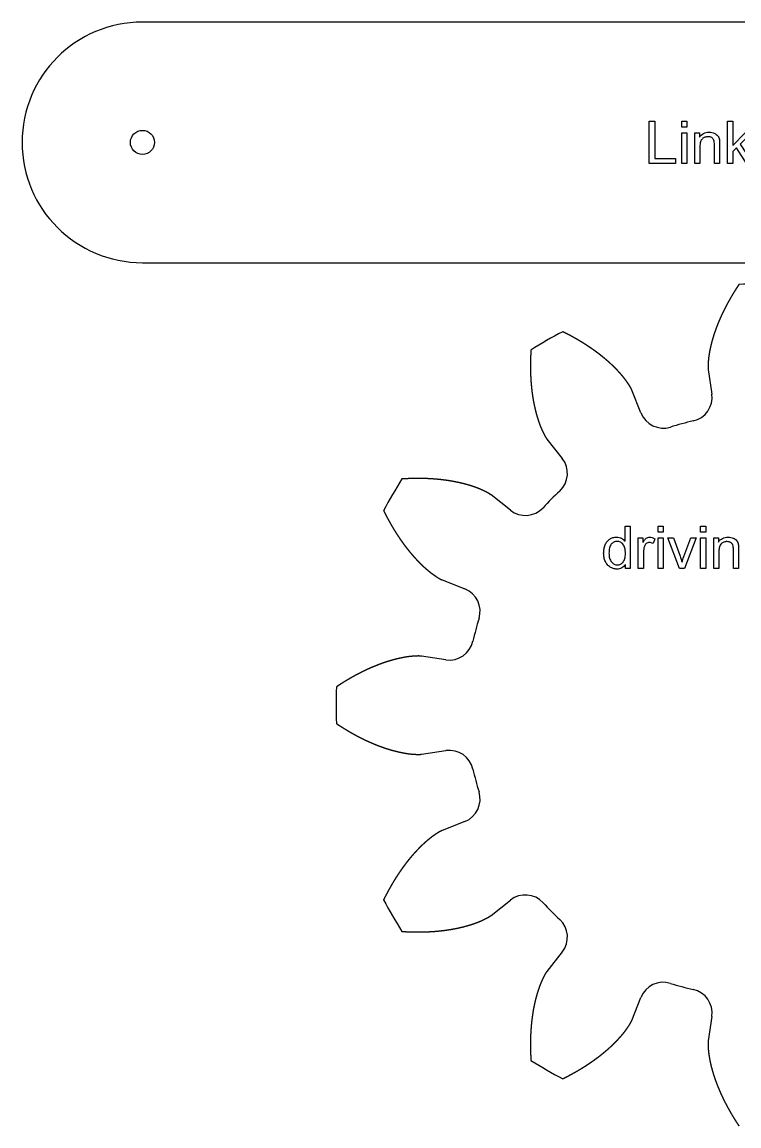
# Model space of a CAD drawing. Header units: millimetres. Extents: x 19 to 1138, y 19 to 1149.
# Drawn here: x 674.1 to 942.1, y 708.5 to 1121.4 of the extents above; entities that cross this region are included whole.
import ezdxf

# ---------------------------------------------------------------- set-up
doc = ezdxf.new("R2010")
doc.units = ezdxf.units.MM
doc.layers.add('cut', color=5, linetype='Continuous', true_color=0x0000ff)
doc.layers.add('line engraving', color=1, linetype='Continuous', true_color=0xff0000)

msp = doc.modelspace()

# ---------------------------------------------------------------- linework, layer by layer
at = {"layer": 'cut', "color": 5, "true_color": 0x0000ff}
for p, q in [((930.67, 991.4), (932.01, 982.27)), ((905.52, 975.17), (902.11, 983.75)), ((870.36, 965.42), (876.09, 958.18)), ((856.7, 938.79), (849.45, 944.51)), ((831.13, 912.77), (839.71, 909.36)), ((832.61, 882.87), (823.47, 884.2)), ((823.47, 847.55), (832.61, 848.88)), ((839.71, 822.4), (831.13, 818.98)), ((849.45, 787.24), (856.7, 792.97)), ((876.09, 773.58), (870.36, 766.33)), ((902.11, 748), (905.52, 756.58)), ((932.01, 749.49), (930.67, 740.35))]:
    msp.add_line(p, q, dxfattribs=at)
msp.add_lwpolyline([(1092.61, 1031.38, 1), (1092.61, 1121.38), (719.11, 1121.38, 1), (719.11, 1031.38)], format="xyb", close=True, dxfattribs=at)
msp.add_circle((719.11, 1076.38), 4.5, dxfattribs=at)
for centre, radius, start, end in [((949, 865.88), 157.5, 87.5067, 92.4933), ((949, 865.88), 157.5, 117.5067, 122.4933), ((923.1, 980.97), 9, -77.3183, 8.3062), ((913.88, 978.5), 9, -158.3062, -72.6817), ((949, 865.88), 108.97, 102.6817, 107.3183), ((869.03, 952.6), 9, -47.3183, 38.3062), ((949, 865.88), 157.5, 147.5067, 152.4933), ((949, 865.88), 108.97, 132.6817, 137.3183), ((862.28, 945.85), 9, -128.3062, -42.6817), ((836.38, 900.99), 9, -17.3183, 68.3062), ((949, 865.88), 108.97, 162.6817, 167.3183), ((833.91, 891.77), 9, -98.3062, -12.6817), ((949, 865.88), 157.5, 177.5067, -177.5067), ((833.91, 839.98), 9, 12.6817, 98.3062), ((949, 865.88), 108.97, -167.3183, -162.6817), ((836.38, 830.76), 9, -68.3062, 17.3183), ((949, 865.88), 157.5, -152.4933, -147.5067), ((862.28, 785.9), 9, 42.6817, 128.3062), ((949, 865.88), 108.97, -137.3183, -132.6817), ((869.03, 779.15), 9, -38.3062, 47.3183), ((913.88, 753.26), 9, 72.6817, 158.3062), ((949, 865.88), 108.97, -107.3183, -102.6817), ((923.1, 750.79), 9, -8.3062, 77.3183), ((949, 865.88), 157.5, -122.4933, -117.5067)]:
    msp.add_arc(centre, radius, start, end, dxfattribs=at)
for points in [[(942.15, 1023.23), (942.09, 1023.14), (941.97, 1022.97), (941.8, 1022.7), (941.57, 1022.35), (941.28, 1021.91), (941, 1021.47), (940.72, 1021.03), (940.44, 1020.59), (940.17, 1020.15), (939.9, 1019.71), (939.63, 1019.26), (939.37, 1018.82), (939.11, 1018.38), (938.85, 1017.93), (938.6, 1017.48), (938.35, 1017.04), (938.1, 1016.59), (937.85, 1016.14), (937.61, 1015.69), (937.38, 1015.24), (937.14, 1014.79), (936.91, 1014.34), (936.68, 1013.89), (936.46, 1013.44), (936.24, 1012.98), (936.02, 1012.53), (935.81, 1012.08), (935.59, 1011.62), (935.39, 1011.17), (935.18, 1010.71), (934.98, 1010.26), (934.79, 1009.8), (934.6, 1009.34), (934.41, 1008.89), (934.22, 1008.43), (934.04, 1007.97), (933.86, 1007.51), (933.69, 1007.05), (933.52, 1006.59), (933.35, 1006.13), (933.19, 1005.67), (933.03, 1005.21), (932.88, 1004.75), (932.73, 1004.29), (932.59, 1003.83), (932.44, 1003.37), (932.31, 1002.91), (932.17, 1002.45), (932.05, 1001.99), (931.92, 1001.52), (931.8, 1001.06), (931.69, 1000.6), (931.58, 1000.14), (931.48, 999.68), (931.38, 999.21), (931.28, 998.75), (931.19, 998.29), (931.11, 997.83), (931.03, 997.37), (930.95, 996.91), (930.89, 996.44), (930.83, 995.98), (930.78, 995.52), (930.73, 995.06), (930.69, 994.6), (930.66, 994.14), (930.63, 993.68), (930.6, 993.22), (930.59, 992.77), (930.59, 992.31), (930.61, 991.95), (930.64, 991.67), (930.66, 991.49), (930.67, 991.4)], [(902.11, 983.75), (902.07, 983.83), (902, 984), (901.89, 984.25), (901.72, 984.58), (901.5, 984.97), (901.25, 985.36), (901, 985.74), (900.75, 986.13), (900.49, 986.51), (900.22, 986.89), (899.96, 987.26), (899.68, 987.64), (899.4, 988.01), (899.11, 988.37), (898.82, 988.74), (898.52, 989.1), (898.21, 989.45), (897.9, 989.81), (897.59, 990.16), (897.27, 990.51), (896.95, 990.86), (896.63, 991.21), (896.3, 991.55), (895.96, 991.89), (895.63, 992.23), (895.28, 992.56), (894.94, 992.9), (894.59, 993.23), (894.23, 993.56), (893.88, 993.88), (893.52, 994.21), (893.16, 994.53), (892.79, 994.85), (892.42, 995.17), (892.05, 995.48), (891.67, 995.79), (891.29, 996.1), (890.91, 996.41), (890.52, 996.72), (890.13, 997.02), (889.74, 997.32), (889.34, 997.62), (888.94, 997.92), (888.54, 998.21), (888.14, 998.51), (887.73, 998.8), (887.32, 999.09), (886.91, 999.37), (886.5, 999.66), (886.08, 999.94), (885.66, 1000.22), (885.24, 1000.49), (884.81, 1000.77), (884.38, 1001.04), (883.95, 1001.31), (883.52, 1001.58), (883.08, 1001.85), (882.64, 1002.11), (882.2, 1002.37), (881.76, 1002.63), (881.31, 1002.89), (880.86, 1003.14), (880.41, 1003.4), (879.96, 1003.65), (879.51, 1003.9), (879.05, 1004.14), (878.59, 1004.39), (878.13, 1004.63), (877.66, 1004.87), (877.2, 1005.1), (876.82, 1005.29), (876.54, 1005.43), (876.35, 1005.53), (876.26, 1005.57)], [(864.39, 998.72), (864.38, 998.62), (864.37, 998.41), (864.35, 998.09), (864.32, 997.67), (864.3, 997.15), (864.27, 996.63), (864.25, 996.11), (864.23, 995.59), (864.22, 995.07), (864.2, 994.55), (864.19, 994.03), (864.19, 993.52), (864.18, 993), (864.18, 992.49), (864.19, 991.97), (864.19, 991.46), (864.2, 990.95), (864.22, 990.44), (864.23, 989.93), (864.25, 989.42), (864.27, 988.91), (864.3, 988.41), (864.33, 987.9), (864.36, 987.4), (864.39, 986.89), (864.43, 986.39), (864.47, 985.89), (864.52, 985.39), (864.57, 984.9), (864.62, 984.4), (864.67, 983.91), (864.73, 983.41), (864.79, 982.92), (864.86, 982.43), (864.93, 981.94), (865, 981.45), (865.07, 980.97), (865.15, 980.48), (865.23, 980), (865.32, 979.52), (865.41, 979.04), (865.5, 978.56), (865.6, 978.09), (865.7, 977.61), (865.81, 977.14), (865.91, 976.67), (866.03, 976.2), (866.14, 975.74), (866.26, 975.27), (866.39, 974.81), (866.51, 974.35), (866.65, 973.9), (866.78, 973.44), (866.92, 972.99), (867.07, 972.54), (867.22, 972.09), (867.37, 971.65), (867.53, 971.2), (867.69, 970.76), (867.86, 970.33), (868.03, 969.89), (868.21, 969.47), (868.39, 969.04), (868.59, 968.62), (868.78, 968.2), (868.98, 967.79), (869.19, 967.38), (869.39, 966.97), (869.61, 966.56), (869.84, 966.17), (870.04, 965.86), (870.2, 965.64), (870.31, 965.49), (870.36, 965.42)], [(849.45, 944.51), (849.38, 944.57), (849.24, 944.68), (849.01, 944.84), (848.71, 945.04), (848.31, 945.26), (847.91, 945.48), (847.5, 945.69), (847.09, 945.89), (846.67, 946.09), (846.25, 946.29), (845.83, 946.48), (845.41, 946.67), (844.98, 946.85), (844.55, 947.02), (844.11, 947.19), (843.67, 947.35), (843.23, 947.5), (842.78, 947.66), (842.33, 947.81), (841.89, 947.95), (841.43, 948.09), (840.98, 948.23), (840.52, 948.36), (840.06, 948.49), (839.6, 948.61), (839.14, 948.73), (838.67, 948.85), (838.2, 948.96), (837.73, 949.07), (837.26, 949.17), (836.79, 949.27), (836.31, 949.37), (835.83, 949.46), (835.35, 949.55), (834.87, 949.64), (834.39, 949.72), (833.91, 949.8), (833.42, 949.88), (832.93, 949.95), (832.44, 950.02), (831.95, 950.08), (831.46, 950.14), (830.97, 950.2), (830.47, 950.26), (829.98, 950.31), (829.48, 950.36), (828.98, 950.4), (828.48, 950.44), (827.98, 950.48), (827.48, 950.52), (826.97, 950.55), (826.47, 950.58), (825.96, 950.6), (825.46, 950.62), (824.95, 950.64), (824.44, 950.66), (823.93, 950.67), (823.42, 950.68), (822.9, 950.69), (822.39, 950.69), (821.87, 950.69), (821.36, 950.69), (820.84, 950.68), (820.33, 950.67), (819.81, 950.66), (819.29, 950.64), (818.77, 950.62), (818.25, 950.6), (817.72, 950.58), (817.2, 950.55), (816.78, 950.53), (816.47, 950.51), (816.26, 950.49), (816.15, 950.49)], [(809.3, 938.62), (809.35, 938.52), (809.44, 938.33), (809.58, 938.05), (809.77, 937.68), (810.01, 937.21), (810.25, 936.75), (810.49, 936.29), (810.73, 935.83), (810.98, 935.37), (811.23, 934.91), (811.48, 934.46), (811.73, 934.01), (811.99, 933.56), (812.24, 933.12), (812.5, 932.67), (812.76, 932.23), (813.03, 931.79), (813.29, 931.36), (813.56, 930.92), (813.83, 930.49), (814.11, 930.06), (814.38, 929.64), (814.66, 929.22), (814.94, 928.8), (815.22, 928.38), (815.5, 927.96), (815.79, 927.55), (816.08, 927.14), (816.37, 926.73), (816.66, 926.33), (816.95, 925.93), (817.25, 925.53), (817.55, 925.14), (817.85, 924.74), (818.16, 924.36), (818.46, 923.97), (818.77, 923.59), (819.08, 923.21), (819.39, 922.83), (819.71, 922.46), (820.03, 922.09), (820.35, 921.72), (820.67, 921.36), (820.99, 921), (821.32, 920.64), (821.65, 920.29), (821.98, 919.94), (822.31, 919.59), (822.65, 919.25), (822.99, 918.91), (823.33, 918.58), (823.67, 918.25), (824.01, 917.92), (824.36, 917.6), (824.71, 917.28), (825.07, 916.97), (825.42, 916.66), (825.78, 916.36), (826.14, 916.06), (826.5, 915.76), (826.87, 915.47), (827.24, 915.19), (827.61, 914.92), (827.99, 914.65), (828.37, 914.39), (828.75, 914.13), (829.13, 913.87), (829.51, 913.62), (829.9, 913.38), (830.3, 913.15), (830.62, 912.99), (830.87, 912.87), (831.04, 912.8), (831.13, 912.77)], [(823.47, 884.2), (823.38, 884.22), (823.2, 884.24), (822.93, 884.27), (822.56, 884.28), (822.11, 884.29), (821.65, 884.27), (821.19, 884.25), (820.73, 884.21), (820.27, 884.18), (819.81, 884.14), (819.35, 884.1), (818.89, 884.05), (818.43, 883.99), (817.97, 883.92), (817.51, 883.85), (817.05, 883.77), (816.58, 883.68), (816.12, 883.59), (815.66, 883.5), (815.2, 883.4), (814.74, 883.3), (814.27, 883.19), (813.81, 883.07), (813.35, 882.95), (812.89, 882.83), (812.43, 882.7), (811.97, 882.57), (811.5, 882.43), (811.04, 882.29), (810.58, 882.14), (810.12, 881.99), (809.66, 881.84), (809.2, 881.68), (808.74, 881.52), (808.28, 881.36), (807.82, 881.19), (807.36, 881.01), (806.9, 880.83), (806.45, 880.65), (805.99, 880.47), (805.53, 880.28), (805.07, 880.09), (804.62, 879.89), (804.16, 879.69), (803.71, 879.49), (803.25, 879.28), (802.8, 879.07), (802.34, 878.86), (801.89, 878.64), (801.44, 878.42), (800.99, 878.19), (800.53, 877.96), (800.08, 877.73), (799.63, 877.5), (799.18, 877.26), (798.73, 877.02), (798.29, 876.78), (797.84, 876.53), (797.39, 876.28), (796.94, 876.02), (796.5, 875.77), (796.05, 875.5), (795.61, 875.24), (795.17, 874.97), (794.72, 874.7), (794.28, 874.43), (793.84, 874.16), (793.4, 873.88), (792.96, 873.59), (792.52, 873.31), (792.17, 873.08), (791.91, 872.9), (791.73, 872.79), (791.65, 872.73)], [(791.65, 859.02), (791.73, 858.97), (791.91, 858.85), (792.17, 858.67), (792.52, 858.44), (792.96, 858.16), (793.4, 857.88), (793.84, 857.6), (794.28, 857.32), (794.72, 857.05), (795.17, 856.78), (795.61, 856.51), (796.05, 856.25), (796.5, 855.99), (796.94, 855.73), (797.39, 855.48), (797.84, 855.22), (798.29, 854.98), (798.73, 854.73), (799.18, 854.49), (799.63, 854.25), (800.08, 854.02), (800.53, 853.79), (800.99, 853.56), (801.44, 853.34), (801.89, 853.11), (802.34, 852.9), (802.8, 852.68), (803.25, 852.47), (803.71, 852.27), (804.16, 852.06), (804.62, 851.86), (805.07, 851.67), (805.53, 851.47), (805.99, 851.28), (806.45, 851.1), (806.9, 850.92), (807.36, 850.74), (807.82, 850.57), (808.28, 850.4), (808.74, 850.23), (809.2, 850.07), (809.66, 849.91), (810.12, 849.76), (810.58, 849.61), (811.04, 849.46), (811.5, 849.32), (811.97, 849.18), (812.43, 849.05), (812.89, 848.92), (813.35, 848.8), (813.81, 848.68), (814.27, 848.57), (814.74, 848.46), (815.2, 848.35), (815.66, 848.25), (816.12, 848.16), (816.58, 848.07), (817.05, 847.98), (817.51, 847.9), (817.97, 847.83), (818.43, 847.76), (818.89, 847.7), (819.35, 847.65), (819.81, 847.61), (820.27, 847.57), (820.73, 847.54), (821.19, 847.51), (821.65, 847.48), (822.11, 847.47), (822.56, 847.47), (822.93, 847.49), (823.2, 847.51), (823.38, 847.54), (823.47, 847.55)], [(831.13, 818.98), (831.04, 818.95), (830.87, 818.88), (830.62, 818.77), (830.3, 818.6), (829.9, 818.37), (829.51, 818.13), (829.13, 817.88), (828.75, 817.62), (828.37, 817.37), (827.99, 817.1), (827.61, 816.83), (827.24, 816.56), (826.87, 816.28), (826.5, 815.99), (826.14, 815.7), (825.78, 815.4), (825.42, 815.09), (825.07, 814.78), (824.71, 814.47), (824.36, 814.15), (824.01, 813.83), (823.67, 813.5), (823.33, 813.18), (822.99, 812.84), (822.65, 812.5), (822.31, 812.16), (821.98, 811.81), (821.65, 811.47), (821.32, 811.11), (820.99, 810.76), (820.67, 810.4), (820.35, 810.03), (820.03, 809.67), (819.71, 809.3), (819.39, 808.92), (819.08, 808.55), (818.77, 808.17), (818.46, 807.78), (818.16, 807.4), (817.85, 807.01), (817.55, 806.62), (817.25, 806.22), (816.95, 805.82), (816.66, 805.42), (816.37, 805.02), (816.08, 804.61), (815.79, 804.2), (815.5, 803.79), (815.22, 803.37), (814.94, 802.96), (814.66, 802.54), (814.38, 802.11), (814.11, 801.69), (813.83, 801.26), (813.56, 800.83), (813.29, 800.39), (813.03, 799.96), (812.76, 799.52), (812.5, 799.08), (812.24, 798.64), (811.99, 798.19), (811.73, 797.74), (811.48, 797.29), (811.23, 796.84), (810.98, 796.38), (810.73, 795.93), (810.49, 795.47), (810.25, 795.01), (810.01, 794.54), (809.77, 794.07), (809.58, 793.7), (809.44, 793.42), (809.35, 793.23), (809.3, 793.13)], [(816.15, 781.27), (816.26, 781.26), (816.47, 781.25), (816.78, 781.23), (817.2, 781.2), (817.72, 781.17), (818.25, 781.15), (818.77, 781.13), (819.29, 781.11), (819.81, 781.09), (820.33, 781.08), (820.84, 781.07), (821.36, 781.07), (821.87, 781.06), (822.39, 781.06), (822.9, 781.07), (823.42, 781.07), (823.93, 781.08), (824.44, 781.09), (824.95, 781.11), (825.46, 781.13), (825.96, 781.15), (826.47, 781.18), (826.97, 781.2), (827.48, 781.24), (827.98, 781.27), (828.48, 781.31), (828.98, 781.35), (829.48, 781.4), (829.98, 781.44), (830.47, 781.49), (830.97, 781.55), (831.46, 781.61), (831.95, 781.67), (832.44, 781.73), (832.93, 781.8), (833.42, 781.88), (833.91, 781.95), (834.39, 782.03), (834.87, 782.11), (835.35, 782.2), (835.83, 782.29), (836.31, 782.38), (836.79, 782.48), (837.26, 782.58), (837.73, 782.68), (838.2, 782.79), (838.67, 782.9), (839.14, 783.02), (839.6, 783.14), (840.06, 783.26), (840.52, 783.39), (840.98, 783.52), (841.43, 783.66), (841.89, 783.8), (842.33, 783.95), (842.78, 784.09), (843.23, 784.25), (843.67, 784.4), (844.11, 784.57), (844.55, 784.73), (844.98, 784.91), (845.41, 785.09), (845.83, 785.27), (846.25, 785.46), (846.67, 785.66), (847.09, 785.86), (847.5, 786.06), (847.91, 786.27), (848.31, 786.49), (848.71, 786.72), (849.01, 786.92), (849.24, 787.07), (849.38, 787.18), (849.45, 787.24)], [(870.36, 766.33), (870.31, 766.26), (870.2, 766.11), (870.04, 765.89), (869.84, 765.59), (869.61, 765.19), (869.39, 764.79), (869.19, 764.38), (868.98, 763.96), (868.78, 763.55), (868.59, 763.13), (868.39, 762.71), (868.21, 762.29), (868.03, 761.86), (867.86, 761.43), (867.69, 760.99), (867.53, 760.55), (867.37, 760.11), (867.22, 759.66), (867.07, 759.21), (866.92, 758.76), (866.78, 758.31), (866.65, 757.86), (866.51, 757.4), (866.39, 756.94), (866.26, 756.48), (866.14, 756.01), (866.03, 755.55), (865.91, 755.08), (865.81, 754.61), (865.7, 754.14), (865.6, 753.66), (865.5, 753.19), (865.41, 752.71), (865.32, 752.23), (865.23, 751.75), (865.15, 751.27), (865.07, 750.78), (865, 750.3), (864.93, 749.81), (864.86, 749.32), (864.79, 748.83), (864.73, 748.34), (864.67, 747.85), (864.62, 747.35), (864.57, 746.86), (864.52, 746.36), (864.47, 745.86), (864.43, 745.36), (864.39, 744.86), (864.36, 744.36), (864.33, 743.85), (864.3, 743.35), (864.27, 742.84), (864.25, 742.33), (864.23, 741.82), (864.22, 741.32), (864.2, 740.8), (864.19, 740.29), (864.19, 739.78), (864.18, 739.27), (864.18, 738.75), (864.19, 738.24), (864.19, 737.72), (864.2, 737.2), (864.22, 736.68), (864.23, 736.17), (864.25, 735.65), (864.27, 735.12), (864.3, 734.6), (864.32, 734.08), (864.35, 733.66), (864.37, 733.35), (864.38, 733.14), (864.39, 733.03)], [(876.26, 726.18), (876.35, 726.23), (876.54, 726.32), (876.82, 726.46), (877.2, 726.65), (877.66, 726.88), (878.13, 727.12), (878.59, 727.37), (879.05, 727.61), (879.51, 727.86), (879.96, 728.1), (880.41, 728.36), (880.86, 728.61), (881.31, 728.86), (881.76, 729.12), (882.2, 729.38), (882.64, 729.64), (883.08, 729.91), (883.52, 730.17), (883.95, 730.44), (884.38, 730.71), (884.81, 730.98), (885.24, 731.26), (885.66, 731.54), (886.08, 731.81), (886.5, 732.1), (886.91, 732.38), (887.32, 732.67), (887.73, 732.95), (888.14, 733.25), (888.54, 733.54), (888.94, 733.83), (889.34, 734.13), (889.74, 734.43), (890.13, 734.73), (890.52, 735.03), (890.91, 735.34), (891.29, 735.65), (891.67, 735.96), (892.05, 736.27), (892.42, 736.59), (892.79, 736.9), (893.16, 737.22), (893.52, 737.55), (893.88, 737.87), (894.23, 738.2), (894.59, 738.52), (894.94, 738.86), (895.28, 739.19), (895.63, 739.52), (895.96, 739.86), (896.3, 740.2), (896.63, 740.55), (896.95, 740.89), (897.27, 741.24), (897.59, 741.59), (897.9, 741.94), (898.21, 742.3), (898.52, 742.66), (898.82, 743.02), (899.11, 743.38), (899.4, 743.74), (899.68, 744.11), (899.96, 744.49), (900.22, 744.87), (900.49, 745.24), (900.75, 745.63), (901, 746.01), (901.25, 746.39), (901.5, 746.78), (901.72, 747.18), (901.89, 747.5), (902, 747.75), (902.07, 747.92), (902.11, 748)], [(930.67, 740.35), (930.66, 740.26), (930.64, 740.08), (930.61, 739.81), (930.59, 739.44), (930.59, 738.99), (930.6, 738.53), (930.63, 738.07), (930.66, 737.61), (930.69, 737.15), (930.73, 736.69), (930.78, 736.23), (930.83, 735.77), (930.89, 735.31), (930.95, 734.85), (931.03, 734.39), (931.11, 733.92), (931.19, 733.46), (931.28, 733), (931.38, 732.54), (931.48, 732.08), (931.58, 731.61), (931.69, 731.15), (931.8, 730.69), (931.92, 730.23), (932.05, 729.77), (932.17, 729.3), (932.31, 728.84), (932.44, 728.38), (932.59, 727.92), (932.73, 727.46), (932.88, 727), (933.03, 726.54), (933.19, 726.08), (933.35, 725.62), (933.52, 725.16), (933.69, 724.7), (933.86, 724.24), (934.04, 723.78), (934.22, 723.32), (934.41, 722.87), (934.6, 722.41), (934.79, 721.95), (934.98, 721.5), (935.18, 721.04), (935.39, 720.59), (935.59, 720.13), (935.81, 719.68), (936.02, 719.22), (936.24, 718.77), (936.46, 718.32), (936.68, 717.86), (936.91, 717.41), (937.14, 716.96), (937.38, 716.51), (937.61, 716.06), (937.85, 715.61), (938.1, 715.16), (938.35, 714.72), (938.6, 714.27), (938.85, 713.82), (939.11, 713.38), (939.37, 712.93), (939.63, 712.49), (939.9, 712.04), (940.17, 711.6), (940.44, 711.16), (940.72, 710.72), (941, 710.28), (941.28, 709.84), (941.57, 709.4), (941.8, 709.05), (941.97, 708.79), (942.09, 708.61), (942.15, 708.53)]]:
    msp.add_open_spline(points, degree=5, dxfattribs=at)
at = {"layer": 'line engraving', "color": 1, "true_color": 0xff0000}
for points in [[(908.62, 1068.48), (908.62, 1084.27), (910.71, 1084.27), (910.71, 1070.34), (918.49, 1070.34), (918.49, 1068.48), (908.62, 1068.48)], [(920.74, 1082.04), (920.74, 1084.27), (922.68, 1084.27), (922.68, 1082.04), (920.74, 1082.04)], [(937.92, 1068.48), (937.92, 1084.27), (939.86, 1084.27), (939.86, 1075.27), (944.45, 1079.92), (946.96, 1079.92), (942.58, 1075.68), (947.4, 1068.48), (945.01, 1068.48), (941.23, 1074.33), (939.86, 1073.01), (939.86, 1068.48), (937.92, 1068.48)], [(920.74, 1068.48), (920.74, 1079.92), (922.68, 1079.92), (922.68, 1068.48), (920.74, 1068.48)], [(925.64, 1068.48), (925.64, 1079.92), (927.38, 1079.92), (927.38, 1078.29), (927.71, 1078.74), (928.08, 1079.12), (928.48, 1079.44), (928.92, 1079.71), (929.39, 1079.91), (929.9, 1080.06), (930.45, 1080.15), (931.02, 1080.18), (931.53, 1080.16), (932.02, 1080.09), (932.48, 1079.97), (932.92, 1079.81), (933.33, 1079.61), (933.68, 1079.38), (933.98, 1079.12), (934.22, 1078.83), (934.42, 1078.52), (934.59, 1078.17), (934.72, 1077.8), (934.83, 1077.4), (934.85, 1077.25), (934.87, 1077.08), (934.89, 1076.88), (934.91, 1076.66), (934.92, 1076.41), (934.93, 1076.14), (934.93, 1075.84), (934.93, 1075.51), (934.93, 1068.48), (932.99, 1068.48), (932.99, 1075.44), (932.98, 1075.99), (932.94, 1076.47), (932.87, 1076.88), (932.77, 1077.21), (932.63, 1077.49), (932.45, 1077.74), (932.23, 1077.96), (931.97, 1078.15), (931.67, 1078.3), (931.34, 1078.41), (930.99, 1078.48), (930.61, 1078.5), (930.31, 1078.49), (930.02, 1078.45), (929.73, 1078.39), (929.46, 1078.3), (929.2, 1078.19), (928.95, 1078.06), (928.7, 1077.9), (928.47, 1077.71), (928.26, 1077.49), (928.08, 1077.23), (927.93, 1076.92), (927.8, 1076.57), (927.7, 1076.18), (927.63, 1075.74), (927.59, 1075.26), (927.57, 1074.73), (927.57, 1068.48), (925.64, 1068.48)], [(899.7, 917.04), (899.7, 918.48), (899.41, 918.09), (899.09, 917.74), (898.73, 917.45), (898.35, 917.21), (897.93, 917.02), (897.49, 916.89), (897.01, 916.81), (896.49, 916.78), (896.16, 916.79), (895.82, 916.83), (895.5, 916.89), (895.18, 916.97), (894.87, 917.08), (894.57, 917.21), (894.27, 917.36), (893.98, 917.54), (893.7, 917.73), (893.44, 917.95), (893.19, 918.19), (892.96, 918.44), (892.75, 918.71), (892.55, 919), (892.37, 919.31), (892.2, 919.64), (892.05, 919.99), (891.93, 920.34), (891.82, 920.71), (891.73, 921.1), (891.66, 921.49), (891.61, 921.9), (891.58, 922.32), (891.57, 922.75), (891.58, 923.17), (891.61, 923.59), (891.65, 923.99), (891.71, 924.39), (891.79, 924.77), (891.89, 925.14), (892.01, 925.51), (892.14, 925.86), (892.29, 926.2), (892.46, 926.52), (892.65, 926.81), (892.86, 927.09), (893.08, 927.35), (893.32, 927.59), (893.58, 927.8), (893.85, 928), (894.14, 928.17), (894.44, 928.32), (894.75, 928.45), (895.06, 928.56), (895.39, 928.64), (895.72, 928.7), (896.06, 928.73), (896.41, 928.74), (896.91, 928.72), (897.39, 928.63), (897.83, 928.5), (898.25, 928.31), (898.64, 928.07), (898.98, 927.8), (899.29, 927.5), (899.57, 927.17), (899.57, 932.84), (901.49, 932.84), (901.49, 917.04), (899.7, 917.04)], [(911.9, 930.61), (911.9, 932.84), (913.84, 932.84), (913.84, 930.61), (911.9, 930.61)], [(927.84, 930.61), (927.84, 932.84), (929.78, 932.84), (929.78, 930.61), (927.84, 930.61)], [(893.56, 922.75), (893.58, 922.22), (893.62, 921.72), (893.69, 921.26), (893.8, 920.83), (893.93, 920.44), (894.09, 920.08), (894.27, 919.75), (894.49, 919.46), (894.73, 919.21), (894.97, 918.99), (895.23, 918.8), (895.5, 918.65), (895.78, 918.53), (896.07, 918.44), (896.37, 918.39), (896.68, 918.38), (896.99, 918.39), (897.29, 918.44), (897.58, 918.52), (897.85, 918.64), (898.12, 918.78), (898.37, 918.96), (898.61, 919.17), (898.84, 919.42), (899.05, 919.69), (899.23, 920), (899.38, 920.35), (899.51, 920.73), (899.6, 921.14), (899.67, 921.59), (899.71, 922.07), (899.73, 922.59), (899.71, 923.16), (899.67, 923.69), (899.6, 924.18), (899.5, 924.63), (899.37, 925.04), (899.22, 925.41), (899.03, 925.74), (898.82, 926.04), (898.59, 926.3), (898.34, 926.52), (898.08, 926.71), (897.81, 926.86), (897.53, 926.98), (897.23, 927.07), (896.92, 927.12), (896.59, 927.14), (896.28, 927.12), (895.97, 927.07), (895.68, 926.99), (895.41, 926.87), (895.14, 926.72), (894.89, 926.54), (894.65, 926.33), (894.43, 926.08), (894.23, 925.8), (894.05, 925.48), (893.9, 925.12), (893.78, 924.72), (893.69, 924.29), (893.62, 923.81), (893.58, 923.3), (893.56, 922.75)], [(904.52, 917.04), (904.52, 928.48), (906.27, 928.48), (906.27, 926.75), (906.43, 927.04), (906.6, 927.31), (906.75, 927.55), (906.91, 927.76), (907.06, 927.95), (907.21, 928.11), (907.36, 928.24), (907.5, 928.35), (907.79, 928.52), (908.1, 928.65), (908.41, 928.72), (908.75, 928.74), (909.24, 928.7), (909.74, 928.59), (910.24, 928.39), (910.74, 928.12), (910.07, 926.32), (909.72, 926.5), (909.36, 926.63), (909.01, 926.71), (908.65, 926.74), (908.34, 926.71), (908.05, 926.64), (907.77, 926.52), (907.51, 926.36), (907.27, 926.15), (907.07, 925.9), (906.91, 925.62), (906.79, 925.29), (906.64, 924.76), (906.54, 924.21), (906.48, 923.63), (906.46, 923.03), (906.46, 917.04), (904.52, 917.04)], [(911.9, 917.04), (911.9, 928.48), (913.84, 928.48), (913.84, 917.04), (911.9, 917.04)], [(919.97, 917.04), (915.62, 928.48), (917.67, 928.48), (920.13, 921.63), (920.32, 921.07), (920.51, 920.5), (920.69, 919.92), (920.86, 919.32), (921, 919.8), (921.17, 920.32), (921.36, 920.89), (921.58, 921.5), (924.12, 928.48), (926.12, 928.48), (921.78, 917.04), (919.97, 917.04)], [(927.84, 917.04), (927.84, 928.48), (929.78, 928.48), (929.78, 917.04), (927.84, 917.04)], [(932.73, 917.04), (932.73, 928.48), (934.48, 928.48), (934.48, 926.86), (934.81, 927.3), (935.18, 927.68), (935.58, 928.01), (936.02, 928.27), (936.49, 928.48), (937, 928.62), (937.54, 928.71), (938.12, 928.74), (938.63, 928.72), (939.11, 928.65), (939.58, 928.53), (940.02, 928.37), (940.43, 928.17), (940.78, 927.94), (941.08, 927.68), (941.32, 927.4), (941.52, 927.08), (941.69, 926.74), (941.82, 926.36), (941.92, 925.96), (941.95, 925.82), (941.97, 925.64), (941.99, 925.44), (942.01, 925.22), (942.02, 924.97), (942.03, 924.7), (942.03, 924.4), (942.03, 924.08), (942.03, 917.04), (940.09, 917.04), (940.09, 924), (940.08, 924.56), (940.04, 925.04), (939.97, 925.44), (939.87, 925.77), (939.73, 926.05), (939.55, 926.3), (939.33, 926.52), (939.06, 926.71), (938.76, 926.86), (938.44, 926.97), (938.09, 927.04), (937.71, 927.06), (937.41, 927.05), (937.11, 927.01), (936.83, 926.95), (936.56, 926.86), (936.29, 926.75), (936.04, 926.62), (935.8, 926.46), (935.57, 926.27), (935.36, 926.06), (935.18, 925.79), (935.02, 925.49), (934.9, 925.14), (934.8, 924.74), (934.73, 924.3), (934.69, 923.82), (934.67, 923.29), (934.67, 917.04), (932.73, 917.04)]]:
    msp.add_lwpolyline(points, dxfattribs=at)

doc.saveas('drawing.dxf')
